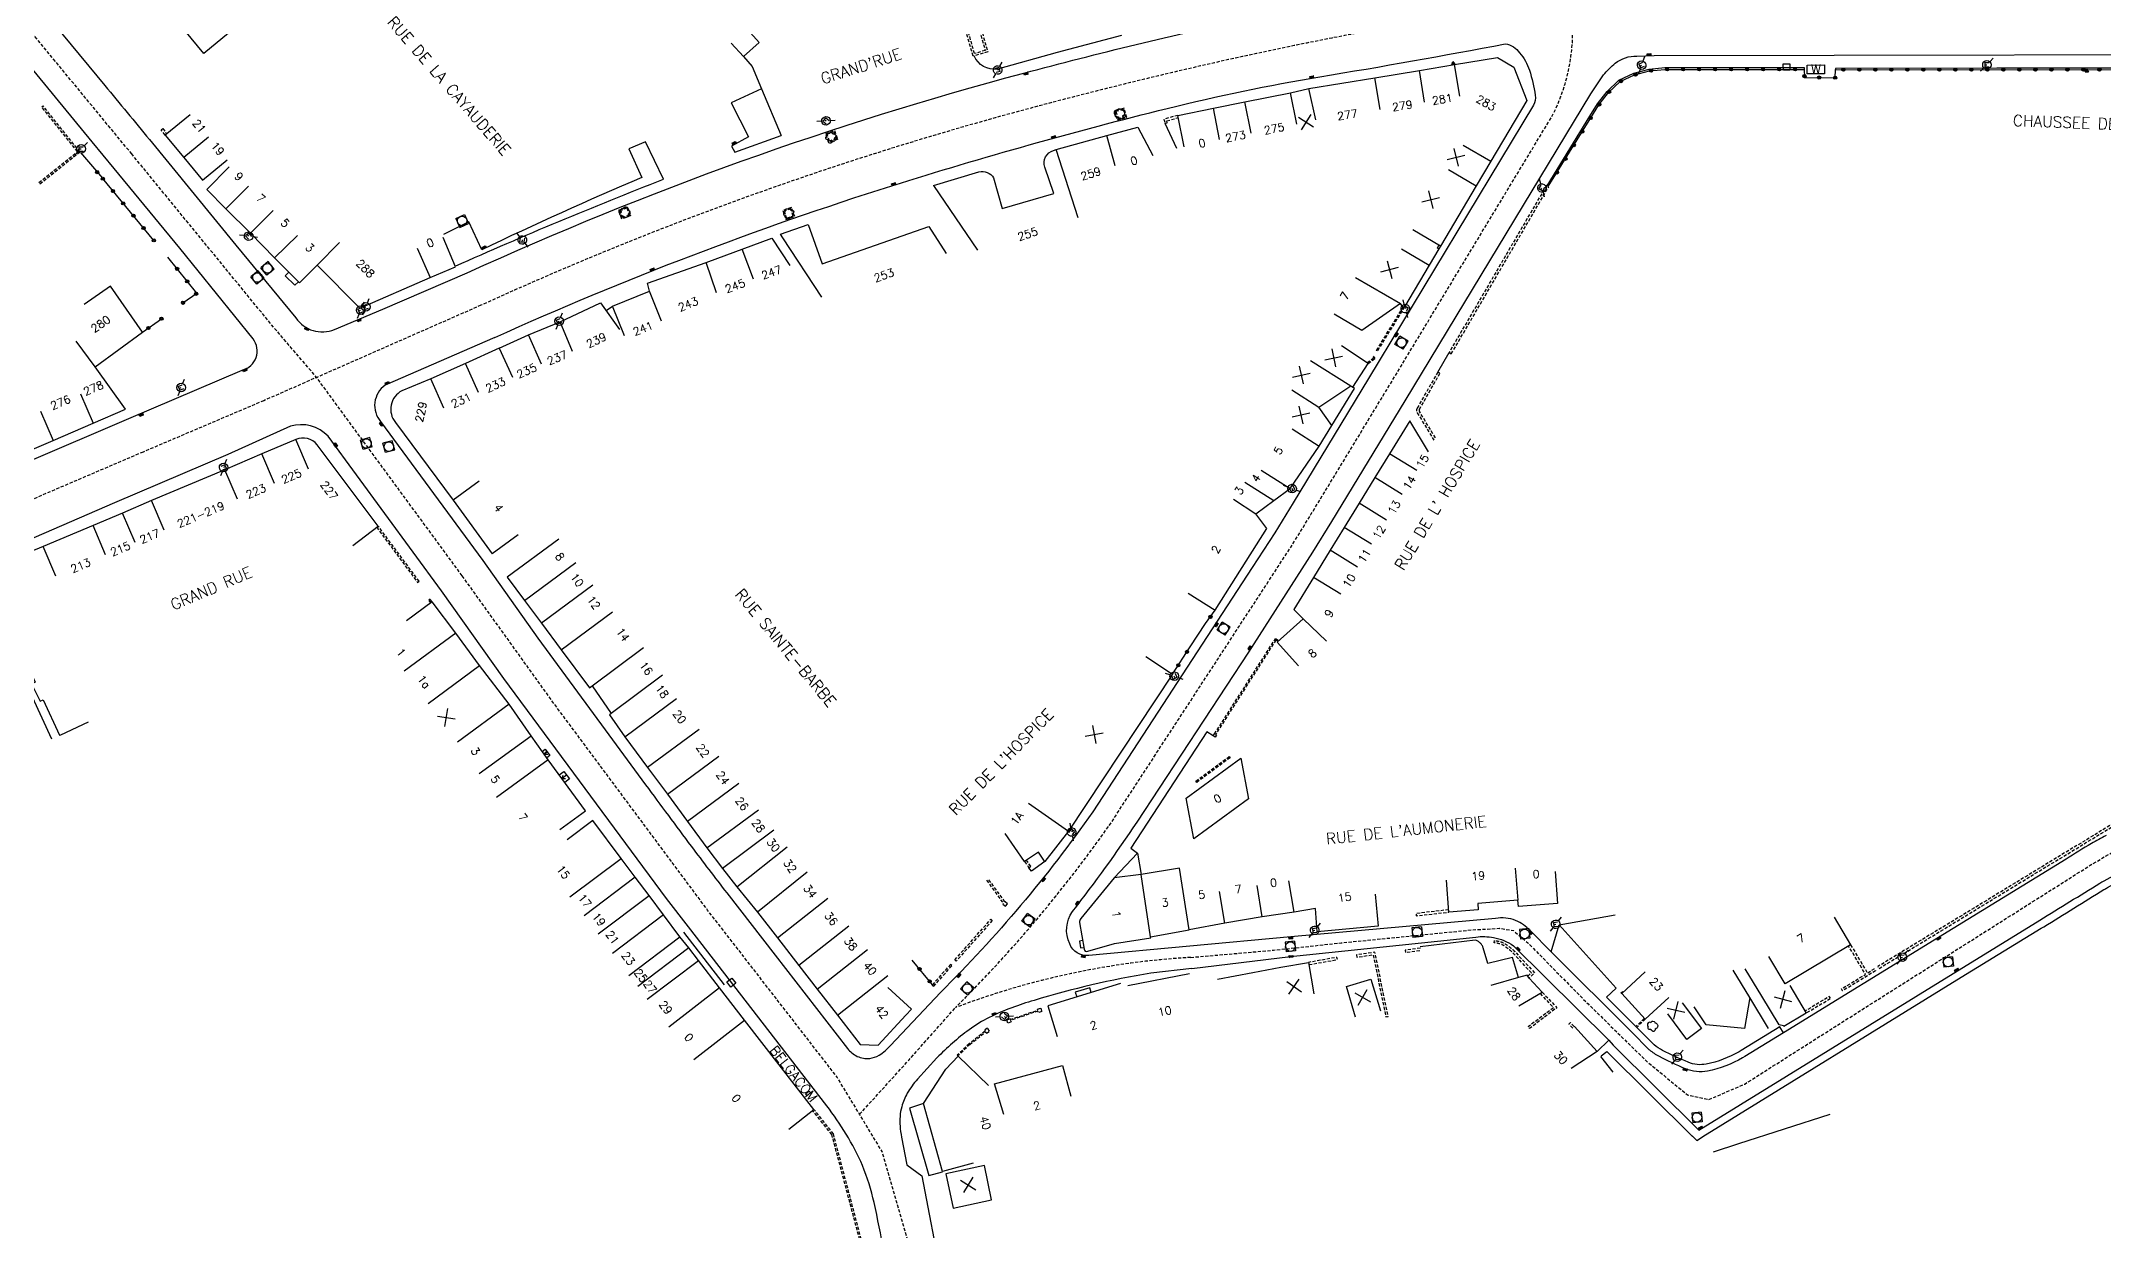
# Model space of a CAD drawing. Header units: millimetres. Extents: x 155999 to 157001, y 123000 to 124001.
# Drawn here: x 156495.7 to 156817.8, y 123303.7 to 123489.4 of the extents above; entities that cross this region are included whole.
import ezdxf
from ezdxf.enums import TextEntityAlignment as Align

# ---------------------------------------------------------------- set-up
doc = ezdxf.new("R2010")
doc.units = ezdxf.units.MM
doc.linetypes.add('DASHED', pattern=[0.75, 0.5, -0.25])
doc.layers.get('0').update_dxf_attribs({"linetype": 'CONTINUOUS'})
for name, color, linetype in [('W0001', 6, 'DASHED'), ('W0008', 7, 'CONTINUOUS'), ('W0017', 7, 'CONTINUOUS'), ('W0100', 7, 'CONTINUOUS'), ('W0112', 1, 'DASHED'), ('W0300', 7, 'CONTINUOUS'), ('W0310', 3, 'CONTINUOUS'), ('W0322', 7, 'CONTINUOUS'), ('W0334', 7, 'CONTINUOUS'), ('W0400', 7, 'CONTINUOUS'), ('W0420', 7, 'CONTINUOUS'), ('W0471', 7, 'CONTINUOUS'), ('W0851', 7, 'CONTINUOUS'), ('W0984', 7, 'CONTINUOUS'), ('W0989', 7, 'CONTINUOUS'), ('W0991', 7, 'CONTINUOUS'), ('W1102', 7, 'CONTINUOUS')]:
    doc.layers.add(name, color=color, linetype=linetype)
doc.styles.get("Standard").update_dxf_attribs({"font": 'romans.shx', "width": 0.85})

# ---------------------------------------------------------------- blocks, each defined once
blk = doc.blocks.new('T400')
for p, q in [((-0.15, 0.3), (0.15, 0.3)), ((-0.15, -0.25), (-0.15, 0.3)), ((-0.15, 0.15), (0.15, 0.15)), ((-0.15, 0), (0.15, 0)), ((0.15, 0.3), (0.15, -0.25)), ((-0.15, -0.15), (0.15, -0.15)), ((-0.15, -0.25), (-0.15, -0.3)), ((-0.15, -0.3), (0.15, -0.3)), ((0.15, -0.3), (0.15, -0.25))]:
    blk.add_line(p, q)
blk = doc.blocks.new('T420')
for p, q in [((0.75, 0.75), (-0.75, 0.75)), ((-0.75, 0.75), (-0.75, -0.75)), ((0.75, 0.75), (0.75, -0.75)), ((0.75, -0.75), (-0.75, -0.75))]:
    blk.add_line(p, q)
blk.add_ellipse((0, 0), major_axis=(-0.53, 0.53), ratio=1, start_param=3.926991, end_param=10.210176)
blk = doc.blocks.new('T471')
for p, q in [((-0.333334, 0.333334), (-0.333334, -0.333334)), ((-0.333334, 0.333334), (0.333334, 0.333334)), ((-0.333334, 0), (0, 0)), ((0.500001, 0.500001), (1.000002, 1.000002)), ((-0.500001, -0.500001), (-1.000002, -1.000002)), ((-0.333334, -0.333334), (0.333334, -0.333334))]:
    blk.add_line(p, q)
blk.add_ellipse((0, 0), major_axis=(0.471405, 0.471405), ratio=1, start_param=5.4977871438, end_param=11.780972451)
blk = doc.blocks.new('t322o')
at = {"color": 0, "linetype": 'Continuous'}
for radius in [0.25, 0.15]:
    blk.add_circle((0, 0), radius, dxfattribs=at)
blk = doc.blocks.new('t991o')
at = {"color": 0, "linetype": 'Continuous'}
for p, q in [((-1, 1), (1, -1)), ((-1, -1), (1, 1))]:
    blk.add_line(p, q, dxfattribs=at)
blk = doc.blocks.new('t112o')
at = {"color": 0, "linetype": 'Continuous'}
for p, q in [((-0.5, 0.5), (0.5, 0.5)), ((-0.5, -0.5), (-0.5, 0.5)), ((0.5, 0.5), (0.5, -0.5)), ((0.5, -0.5), (-0.5, -0.5))]:
    blk.add_line(p, q, dxfattribs=at)
blk = doc.blocks.new('T300')
for p, q in [((-0.8, 0.51), (-0.86, 0.34)), ((-0.86, 0.34), (-0.86, 0.17)), ((-0.86, 0.17), (-0.74, 0.06)), ((-0.69, 0.63), (-0.8, 0.51)), ((-0.8, -0.06), (-0.74, 0.06)), ((-0.74, 0.06), (-0.69, 0.11)), ((-0.57, 0.69), (-0.69, 0.63)), ((-0.46, 0.69), (-0.57, 0.69)), ((-0.29, 0.63), (-0.46, 0.69)), ((-0.29, 0.63), (-0.17, 0.74)), ((-0.23, 0.57), (-0.29, 0.63)), ((-0.17, 0.74), (-0.06, 0.8)), ((-0.06, 0.8), (0.06, 0.8)), ((0.06, 0.8), (0.23, 0.74)), ((0.23, 0.74), (0.34, 0.63)), ((0.34, 0.63), (0.4, 0.51)), ((0.46, 0.46), (0.34, 0.46)), ((0.4, 0.51), (0.4, 0.46)), ((0.57, 0.4), (0.46, 0.46)), ((0.57, 0.4), (0.69, 0.29)), ((0.69, 0.29), (0.74, 0.17)), ((0.74, 0.06), (0.69, -0.17)), ((0.74, 0.17), (0.74, 0.06)), ((-0.8, -0.17), (-0.8, -0.06)), ((-0.8, -0.23), (-0.8, -0.17)), ((-0.74, -0.34), (-0.8, -0.23)), ((-0.69, -0.4), (-0.74, -0.34)), ((-0.51, -0.46), (-0.69, -0.4)), ((-0.4, -0.46), (-0.51, -0.46)), ((-0.4, -0.46), (-0.34, -0.46)), ((-0.34, -0.46), (-0.34, -0.4)), ((-0.34, -0.51), (-0.34, -0.46)), ((-0.29, -0.63), (-0.34, -0.51)), ((-0.17, -0.74), (-0.29, -0.63)), ((-0.06, -0.8), (-0.17, -0.74)), ((0.06, -0.8), (-0.06, -0.8)), ((0.17, -0.74), (0.06, -0.8)), ((0.23, -0.69), (0.17, -0.74)), ((0.29, -0.46), (0.23, -0.46)), ((0.29, -0.63), (0.23, -0.69)), ((0.46, -0.4), (0.29, -0.46)), ((0.34, -0.51), (0.29, -0.63)), ((0.34, -0.51), (0.34, -0.46)), ((0.57, -0.34), (0.46, -0.4)), ((0.63, -0.29), (0.57, -0.34)), ((0.69, -0.17), (0.63, -0.29))]:
    blk.add_line(p, q)
blk = doc.blocks.new('T851')
for p, q in [((-0.25, -0.15), (0, 0.32)), ((0, 0.32), (0.25, -0.15)), ((-0.25, -0.15), (0.25, -0.15))]:
    blk.add_line(p, q)
for major_axis in [(-0.106, 0.106), (-0.0354, 0.0354), (-0.0236, 0.0236)]:
    blk.add_ellipse((0, 0), major_axis=major_axis, ratio=1, start_param=3.926991, end_param=10.210176)

msp = doc.modelspace()

# ---------------------------------------------------------------- linework, layer by layer
at = {"layer": 'W0001', "flags": 128}
for points in [[(156509.82, 123471.79), (156490.33, 123495.42), (156464.84, 123523.79), (156440.2, 123550.68), (156440.2, 123550.68)], [(156561.43, 123405.94), (156538.69, 123436.9), (156531.58, 123445.22), (156509.82, 123471.79)], [(156675.24, 123346.35), (156688.15, 123347.48), (156698.71, 123348.62), (156719.03, 123350.64), (156723.42, 123350.89), (156725.62, 123350.56), (156727.89, 123348.62), (156737.29, 123339.09), (156746.4, 123330.16), (156752.82, 123324.88), (156756.15, 123324.15), (156761.76, 123326.58), (156775.82, 123335.51), (156815.73, 123360.74), (156820.53, 123363.58), (156827.03, 123366.66), (156836.62, 123370.07), (156854.66, 123376.83), (156869.38, 123383.66), (156881.81, 123388.84), (156895.7, 123394.01), (156926.17, 123405.19), (156929.83, 123407.25), (156930.82, 123409.49), (156930.75, 123412.07), (156929.76, 123414.84), (156922.27, 123435.03)], [(156655.32, 123172.42), (156654.31, 123176.43), (156651.41, 123191.54), (156650.07, 123198.43), (156647.38, 123206.54), (156645.27, 123221.47), (156641.83, 123240.51), (156638.79, 123256.88), (156634.74, 123265.92), (156635.05, 123272.53), (156635.38, 123279.53), (156631.03, 123302.14), (156627.01, 123316.07), (156623.51, 123321.85), (156620.01, 123327.64), (156599.76, 123353.75), (156575.85, 123385.88), (156561.43, 123405.94), (156561.43, 123405.94)], [(156623.51, 123321.85), (156631.23, 123330.36), (156638.49, 123338.52), (156638.49, 123338.52)]]:
    msp.add_lwpolyline(points, dxfattribs=at)
for points in [[(157000, 123495.66), (156956.42, 123495.46), (156922.76, 123495.26), (156849.41, 123495.01), (156747.61, 123494.78, 0.030306), (156716.97, 123493.33, 0.014609), (156685.52, 123487.48, 0.012006), (156650.59, 123479.04, 0.042125), (156564.36, 123448.17)], [(156675.24, 123346.35, 0.076213), (156638.49, 123338.52, 0.043946), (156662.7, 123367.23), (156687.6, 123405.4), (156691.15, 123410.86), (156694.06, 123415.58), (156705.85, 123434.98), (156731.65, 123477.66, 0.154667), (156734.63, 123494.62)]]:
    msp.add_lwpolyline(points, format="xyb", dxfattribs=at)
at = {"layer": 'W0001'}
msp.add_lwpolyline([(156564.36, 123448.17), (156530.43, 123433.27), (156511.58, 123425.25), (156479.72, 123411.62, 0.030224), (156441.56, 123391.78), (156420.85, 123380.17), (156404.35, 123370.53, 0.022118), (156386.35, 123359.7, 0.019928), (156364.87, 123343.51), (156334.84, 123319.16), (156307.99, 123297.41), (156293.68, 123285.78), (156291.05, 123283.62)], format="xyb", dxfattribs=at)
at = {"layer": 'W0008'}
msp.add_line((156602.41, 123342.09), (156596.04, 123350.29), dxfattribs=at)
for points in [[(156562.2, 123453.21, -0.042125), (156649.16, 123484.42, -0.012006), (156684.34, 123492.92, -0.014632), (156716.17, 123498.84, 0.056289), (156726, 123501.33, 0.12115), (156727.75, 123502.54), (156742.08, 123517.97), (156751.22, 123527.86), (156755.45, 123532.51), (156759.86, 123537.57), (156774.28, 123554.21, 0.411392), (156773.29, 123559.15), (156749.83, 123576.23), (156744.44, 123580.11)], [(156566.52, 123443.14, -0.029554), (156628.55, 123466.83, -0.015527), (156671.57, 123478.91, -0.01949), (156695.38, 123483.83, 0.005401), (156724.36, 123488.97, -0.234497), (156726.59, 123487.56, -0.105058), (156728.13, 123484.86, -0.038048), (156729.05, 123480.97, -0.165344), (156728.78, 123479.4), (156702.99, 123436.71), (156691.22, 123417.31), (156688.34, 123412.65), (156684.81, 123407.22), (156659.94, 123369.1, -0.043878), (156636.15, 123340.88)], [(156675.09, 123348.08), (156659.33, 123346.65, -0.34887), (156656.32, 123348.49, -0.269575), (156656.76, 123353.52, 0.018419), (156666.86, 123367.46), (156684.29, 123394.03), (156690.98, 123404.4), (156694.31, 123409.6), (156697.28, 123414.4), (156708.72, 123433.25), (156737.7, 123481.17), (156739.71, 123484.13, -0.050257), (156741.54, 123485.95, -0.181637), (156744.92, 123487.08), (156747.62, 123487.15), (156860.15, 123487.4)], [(156512.58, 123474.05), (156526.07, 123457.53), (156535.46, 123446.22, 0.363151), (156541.48, 123444.41), (156549.02, 123447.55), (156562.2, 123453.21)], [(156390.68, 123408.27), (156396.02, 123398.87), (156405.8, 123381.6, 0.352119), (156409.47, 123380.35), (156414.74, 123383.29), (156415.7, 123381.54), (156418.99, 123383.34), (156418.05, 123385.13), (156438.71, 123396.71, -0.030196), (156477.44, 123416.83), (156509.35, 123430.48), (156527.07, 123438.03, 0.530981), (156528.8, 123442.91), (156517.31, 123457.06), (156507.07, 123469.53)], [(156566.52, 123443.14), (156549.41, 123435.68, 0.44454), (156548.7, 123430), (156564.64, 123408.3)], [(156558.21, 123403.58), (156540.49, 123427.72, 0.283801), (156534.6, 123429.27), (156524.84, 123424.89), (156507.15, 123417.3), (156487.76, 123408.93, 0.353014), (156486.05, 123404.77), (156497.3, 123380.47)], [(156675.4, 123344.62), (156668.99, 123343.9, 0.032185), (156650.75, 123339.64, 0.01405), (156647.29, 123338.49, 0.027599), (156643.76, 123336.98, 0.043997), (156640.61, 123335.05)]]:
    msp.add_lwpolyline(points, format="xyb", dxfattribs=at)
at = {"layer": 'W0008', "flags": 128}
for points in [[(156479.41, 123547.63), (156466.2, 123537.54, 0.1892), (156464.88, 123535.9), (156464.21, 123530.87, 0.1081), (156464.24, 123529.85, 0.0975), (156464.81, 123528.97, -0.0008), (156466.88, 123526.86, -0.0051), (156474.28, 123519.11, -0.0055), (156481.21, 123511.56, -0.0104), (156492.61, 123498.27), (156505.62, 123482.49, 0.0002), (156512.58, 123474.05), (156512.58, 123474.05)], [(156507.07, 123469.53), (156503.62, 123473.67), (156488.05, 123492.57, 0.0053), (156482.47, 123499.36, 0.0018), (156475.73, 123506.9, 0.0015), (156469.59, 123514.11, 0.0452), (156462.8, 123520.71, 0.0663), (156462.03, 123521.2, 0.0866), (156461.19, 123521.38), (156457.74, 123521.56, 0.1617), (156456.18, 123520.94), (156432.48, 123504.39), (156425.47, 123499.49, 0.031), (156423.53, 123497.94), (156414.53, 123489.83, -0.0342), (156412.19, 123488.1), (156366.57, 123457.13, 0.1202), (156365.63, 123456.04, 0.1141), (156365.13, 123454.19, 0.1383), (156365.54, 123452.38), (156388.84, 123411.51), (156390.68, 123408.27), (156390.68, 123408.27)], [(156564.64, 123408.3), (156573.27, 123396.2), (156583.77, 123381.89), (156590.09, 123373.31, 0.0025), (156597.2, 123363.7, 0.0038), (156602.76, 123356.42), (156610.31, 123346.69), (156621.62, 123332.13, 0.1176), (156623.13, 123330.9, 0.1392), (156625.1, 123330.58, 0.1008), (156626.56, 123331.08, 0.0726), (156628.32, 123332.59), (156636.15, 123340.88), (156636.15, 123340.88)], [(156604.71, 123266.44), (156622.84, 123273.3), (156627.32, 123275.01, 0.1184), (156628.52, 123276.01, 0.0198), (156630.09, 123277.8, 0.0292), (156631.25, 123279.59), (156627.28, 123300.48, 0.0112), (156625.77, 123308.09, 0.0412), (156623.96, 123313.85, 0.0368), (156621.39, 123318.77, 0.0285), (156618.4, 123323.17), (156596.78, 123351.1), (156593.34, 123355.56), (156567.94, 123389.89), (156558.21, 123403.58), (156558.21, 123403.58)], [(156818.2, 123365.37, 0.017747), (156815.91, 123364.13, 0.010013), (156811.97, 123361.7), (156792.01, 123349.45), (156767.83, 123334.59), (156761.75, 123330.87), (156761.43, 123330.69, -0.085488), (156755.96, 123328.61, -0.146887), (156752.52, 123328.96, -0.021448), (156748.43, 123330.86, -0.053564), (156746.92, 123331.87, -0.002892), (156746.77, 123331.99), (156744.12, 123334.7), (156731.55, 123347.24), (156728.23, 123350.53, 0.058202), (156727.2, 123351.45, 0.058202), (156725.98, 123352.11, 0.067372), (156724.43, 123352.49, 0.067372), (156722.83, 123352.45), (156690.84, 123349.54), (156675.09, 123348.08)], [(156675.4, 123344.62), (156690.8, 123346.49), (156719.76, 123349.52, -0.041395), (156721.15, 123349.6, -0.041395), (156722.53, 123349.45, -0.050161), (156724.14, 123348.97, -0.050161), (156725.62, 123348.18), (156740.52, 123333.41), (156741.21, 123332.66), (156754.6, 123319.4), (156794.97, 123344.25), (156807.46, 123351.91), (156807.85, 123352.15, -0.001103), (156817.24, 123357.95, -0.016558), (156817.88, 123358.31, -0.001025), (156825.35, 123362.22, -0.011401)], [(156640.61, 123335.05, 0.0417), (156635.59, 123330.66), (156632.55, 123327.32, 0.0564), (156630.96, 123325.15, 0.0625), (156630.08, 123323.03, 0.0853), (156629.82, 123320, 0.0266), (156630.06, 123318.3), (156630.87, 123313.97), (156633.24, 123312.27), (156636.29, 123296.21), (156639.49, 123279.42), (156640.76, 123272.76), (156639.07, 123270.94, 0.045), (156640.06, 123267.63, 0.1057), (156641.77, 123265.13, 0.1305), (156644.72, 123263.66, 0.1083), (156647.86, 123263.68, 0.0605), (156649.87, 123264.4), (156665.8, 123272.33), (156665.8, 123272.33)]]:
    msp.add_lwpolyline(points, format="xyb", dxfattribs=at)
msp.add_lwpolyline([(156633.48, 123323.55), (156631.31, 123322.82), (156634.33, 123312.3), (156636.44, 123312.89), (156636.44, 123312.89)], dxfattribs=at)
at = {"layer": 'W0017', "flags": 128}
for points in [[(156755.22, 123318.39), (156795.59, 123343.24), (156808.08, 123350.9), (156808.48, 123351.14, -0.001103), (156817.86, 123356.94, -0.016558), (156818.43, 123357.26, -0.001025), (156825.9, 123361.17, -0.011401), (156826.54, 123361.48, -0.008453), (156829.91, 123362.98, -0.009466), (156832.96, 123364.2, -0.015069), (156833.11, 123364.25, 0.015236), (156833.38, 123364.35), (156845.45, 123368.94)], [(156767.26, 123335.53), (156761.19, 123331.81), (156760.88, 123331.63, -0.085488), (156755.75, 123329.69, -0.146887), (156752.94, 123329.97, -0.021448), (156748.93, 123331.83, -0.053564), (156747.61, 123332.71, -0.002255), (156747.51, 123332.79), (156744.89, 123335.43)]]:
    msp.add_lwpolyline(points, format="xyb", dxfattribs=at)
for points in [[(156731.55, 123347.24), (156732.8, 123351.43)], [(156744.75, 123335.57), (156740.17, 123340.16), (156741.66, 123341.56)], [(156767.83, 123334.59), (156767.22, 123335.5), (156766.98, 123335.41)], [(156738.71, 123331.68), (156740.52, 123333.41)], [(156739.31, 123331), (156740.21, 123331.68), (156753.61, 123318.4)], [(156753.53, 123318.48), (156754.27, 123317.78), (156755.34, 123318.46)]]:
    msp.add_lwpolyline(points, dxfattribs=at)
at = {"layer": 'W0100'}
for p, q in [((156574.29, 123378.03), (156574.51, 123378.49)), ((156574.77, 123378.37), (156574.29, 123378.03)), ((156574.29, 123378.03), (156574.8, 123378.08)), ((156577.74, 123374.79), (156577.03, 123374.26)), ((156577.03, 123374.26), (156577.22, 123374.78)), ((156577.03, 123374.26), (156577.57, 123374.3))]:
    msp.add_line(p, q, dxfattribs=at)
at = {"layer": 'W0100', "flags": 128}
for points in [[(156524.95, 123490.66), (156521.09, 123487.49), (156508.95, 123502.23), (156499.1, 123494.13), (156486.75, 123509.14), (156483.06, 123513.54), (156476.75, 123520.12), (156473.29, 123523.65), (156469.82, 123527.23), (156466.17, 123530.98), (156466.52, 123536.01), (156471.05, 123539.58), (156476.21, 123543.56), (156480.11, 123546.61), (156483.19, 123542.67), (156483.19, 123542.67)], [(156568.47, 123405.74), (156571.16, 123402.05), (156573.81, 123398.55), (156576.87, 123394.36), (156581.3, 123388.43), (156581.74, 123388.76), (156584.71, 123384.45), (156584.42, 123384.23), (156586.86, 123380.81), (156590.39, 123376.01), (156593.49, 123371.85), (156596.62, 123367.57), (156599.67, 123363.45), (156602.08, 123360.23), (156604.35, 123357.38), (156607.54, 123353.41), (156610.66, 123349.43), (156613.99, 123345.07), (156616.86, 123341.38), (156620.07, 123337.32), (156623.57, 123332.76), (156626.4, 123332.64), (156630.72, 123337.34), (156631.59, 123338.28), (156627.9, 123341.66), (156627.9, 123341.66)], [(156576.67, 123366.3), (156580.7, 123369.25), (156574.86, 123377.22), (156572.2, 123380.96), (156568.76, 123385.88), (156564.16, 123391.95), (156560.42, 123396.97), (156556.76, 123401.85), (156552.74, 123398.88), (156552.74, 123398.88)], [(156573.93, 123378.52), (156574.42, 123378.87), (156575.12, 123377.87), (156574.64, 123377.53), (156574.64, 123377.53)], [(156576.6, 123374.85), (156577.3, 123375.37), (156578.17, 123374.21), (156577.46, 123373.68), (156577.46, 123373.68)], [(156612.44, 123319.53), (156616.38, 123322.6), (156605.52, 123336.54), (156601.61, 123341.58), (156598.33, 123345.85), (156596.85, 123347.82), (156595.45, 123349.57), (156592.87, 123353), (156590.63, 123356.04), (156588.47, 123358.87), (156586.25, 123361.78), (156581.84, 123367.7), (156577.83, 123364.71), (156577.83, 123364.71)], [(156732.15, 123359.77), (156732.49, 123354.78), (156726.4, 123354.31), (156726.31, 123355.3), (156720.06, 123354.77), (156720.13, 123353.79), (156715.55, 123353.43), (156715.16, 123358.42)], [(156704.02, 123356.2), (156704.49, 123351.23), (156694.99, 123350.32), (156694.72, 123354.01), (156691.36, 123353.4), (156686.37, 123352.66), (156680.57, 123351.71), (156674.96, 123350.64)], [(156775.72, 123352.61), (156778.29, 123348.32), (156768.09, 123342.21), (156765.52, 123346.5)], [(156679.39, 123342.94), (156679.39, 123342.94), (156684.92, 123343.97), (156689.32, 123344.84), (156693.64, 123345.57), (156694.46, 123340.64)], [(156768.79, 123341.94), (156771.37, 123337.66), (156767.87, 123335.55), (156767.8, 123335.65), (156767.15, 123335.82), (156764.42, 123340.32), (156761.83, 123344.59)], [(156700.98, 123337.02), (156699.54, 123341.81), (156703.36, 123342.97), (156704.86, 123338.03)], [(156749.9, 123340.11), (156746.23, 123336.72), (156742.54, 123340.72), (156746.21, 123344.11)], [(156752, 123339.26), (156755, 123335.25), (156752.72, 123333.55), (156749.73, 123337.56)], [(156735.15, 123335.55), (156735.15, 123335.55), (156738.71, 123331.68), (156734.65, 123328.98)], [(156641.26, 123314.24), (156636.45, 123312.9), (156633.49, 123323.55), (156636.97, 123328.92), (156638.91, 123330.93), (156643.64, 123326.35), (156643.64, 123326.35)], [(156644.58, 123326.61), (156655.21, 123329.49), (156656.52, 123324.66)], [(156615.26, 123324.74), (156615.83, 123325.24), (156615.62, 123325.49), (156615.05, 123325), (156615.26, 123324.74), (156615.26, 123324.74)], [(156636.99, 123312.58), (156638.13, 123307.18), (156644.12, 123308.48), (156642.99, 123313.87), (156636.99, 123312.58), (156636.99, 123312.58)]]:
    msp.add_lwpolyline(points, dxfattribs=at)
at = {"layer": 'W0100'}
for points in [[(156674.2, 123472.92), (156673.22, 123477.82), (156678.76, 123478.93), (156683.7, 123479.93), (156690.79, 123481.36), (156693.69, 123482), (156703.99, 123483.68), (156710.95, 123484.81), (156716.45, 123485.74), (156723.12, 123486.86), (156725.72, 123485.36), (156727.7, 123480.12), (156722.08, 123470.65), (156719.81, 123466.81), (156714.22, 123457.41), (156709.92, 123459.96)], [(156518.92, 123477.91), (156515.05, 123474.74), (156517.94, 123471.22), (156520.85, 123467.69), (156524.7, 123470.87)], [(156525.06, 123469.77), (156521.53, 123466.23), (156524.52, 123463.24), (156528.37, 123459.41), (156532.14, 123455.57), (156536.03, 123451.67), (156538.76, 123454.42), (156545.43, 123447.7), (156556.41, 123452.48), (156560.4, 123454.17), (156558.45, 123458.77)], [(156635.06, 123466.87), (156641.9, 123456.77)], [(156617.6, 123449.45), (156611.5, 123458.68), (156611.17, 123459.27), (156615.48, 123460.78), (156617.65, 123454.62), (156634.33, 123460.47), (156637.04, 123456.27)], [(156586.78, 123443.38), (156584.92, 123448.02), (156590.71, 123450.35), (156590.37, 123451.63), (156599.52, 123454.84), (156609.78, 123458.65)], [(156609.78, 123458.65), (156612.61, 123454.36)], [(156708.15, 123456.98), (156712.46, 123454.44), (156708.6, 123447.9), (156708.44, 123447.79), (156707.98, 123448.45), (156701.95, 123444.23), (156697.65, 123446.77)], [(156492.45, 123424.85), (156497.57, 123427.06), (156503.8, 123429.78), (156508.85, 123431.93), (156504.09, 123438.55), (156511.52, 123443.98), (156506.52, 123451.17), (156502.41, 123448.31)], [(156567.23, 123441.49), (156571.77, 123443.54), (156576.76, 123445.57), (156583.04, 123448.54), (156586, 123444.41)], [(156674.84, 123403.21), (156679.07, 123400.54), (156687.13, 123413.29), (156685.38, 123415.6), (156688.2, 123417.69), (156690.74, 123419.57), (156695.29, 123426.19), (156697.28, 123429.41), (156695.25, 123432.28), (156700.22, 123435.6), (156700.53, 123435.4), (156702.95, 123439.1), (156698.77, 123441.84)], [(156712.35, 123425.31), (156709.44, 123430.14), (156706.27, 123424.95), (156703.98, 123421.26), (156701.52, 123417.25), (156699.2, 123413.47), (156697.02, 123409.91), (156694.4, 123405.66), (156691.31, 123400.65), (156692.78, 123399.21), (156688.74, 123395.59), (156692.07, 123391.86)], [(156668.24, 123393.33), (156672.4, 123390.57), (156656.13, 123366.08), (156652.46, 123361.31), (156652.4, 123361.37), (156651.45, 123362.78), (156649.28, 123361.31), (156646.24, 123365.68)], [(156658.86, 123347.3), (156658.86, 123347.3), (156658.86, 123347.3)], [(156664.28, 123342.25), (156664.28, 123342.25), (156652.9, 123338.8), (156654.35, 123334.02)], [(156675.02, 123343.81), (156675.02, 123343.81), (156665.4, 123341.92), (156665.4, 123341.92)]]:
    msp.add_lwpolyline(points, dxfattribs=at)
for points in [[(156774.21, 123485.7), (156774.22, 123484.3), (156771.51, 123484.29), (156771.49, 123485.68)], [(156683.04, 123377.44), (156684.25, 123371.1), (156675.73, 123364.87), (156674.53, 123371.22)]]:
    msp.add_lwpolyline(points, close=True, dxfattribs=at)
for points in [[(156635.06, 123466.87), (156642.15, 123469, -0.338495), (156644.44, 123468.04), (156645.76, 123463.26), (156653.87, 123465.63), (156652.46, 123469.74, -0.441861), (156653.79, 123472.33), (156654.22, 123472.47), (156662.1, 123474.67), (156666.96, 123475.98), (156669.29, 123471.55)], [(156567.23, 123441.49), (156561.93, 123439.09), (156556.52, 123436.69), (156552.01, 123434.82, 0.470458), (156551, 123429.87), (156560.05, 123417.73), (156566.11, 123409.38)], [(156544.33, 123410.68), (156548.32, 123413.68), (156538.78, 123426.38, 0.336045), (156535.46, 123427.2), (156530.15, 123424.96), (156524.37, 123422.49), (156512.93, 123417.69), (156508.38, 123415.69), (156503.81, 123413.8), (156496, 123410.48), (156493.85, 123409.61, -0.079826), (156487.51, 123404.33), (156492.04, 123394.79), (156492.2, 123394.88), (156494.75, 123389.31), (156494.17, 123389.04), (156495.5, 123386.35), (156496, 123386.58), (156498.54, 123381.04), (156498.72, 123381.12)], [(156673.46, 123360.27), (156667.47, 123359.3), (156663.29, 123358.76), (156658.04, 123352.41, 0.1773), (156657.85, 123351.81), (156658.57, 123347.66, 0.473338), (156659.13, 123347.3), (156663.3, 123348.54), (156668.97, 123349.39), (156668.96, 123349.58), (156674.96, 123350.64)]]:
    msp.add_lwpolyline(points, format="xyb", dxfattribs=at)
at = {"layer": 'W0100', "flags": 128}
msp.add_lwpolyline([(156726.49, 123338.79), (156730.12, 123340.92), (156728.08, 123343.1), (156727.77, 123343.59), (156726.4, 123343.19), (156725.5, 123346.34), (156721.61, 123345.39), (156720.91, 123347.82, 0.068489), (156720.72, 123348.26, 0.068489), (156720.41, 123348.63, 0.061909), (156720.06, 123348.88, 0.061909), (156719.66, 123349.04), (156711.05, 123347.99), (156711.05, 123347.99)], format="xyb", dxfattribs=at)
at = {"layer": 'W0112'}
for p, q in [((156495.77, 123479.15), (156495.97, 123479.3)), ((156501.37, 123472.16), (156495.77, 123479.15)), ((156501.72, 123472.12), (156495.97, 123479.3)), ((156495.33, 123467.32), (156501.37, 123472.16)), ((156495.48, 123467.12), (156501.72, 123472.12)), ((156556.21, 123402.16), (156556.41, 123402.31)), ((156556.56, 123401.7), (156556.21, 123402.16)), ((156556.76, 123401.85), (156556.41, 123402.31)), ((156640.64, 123332.87), (156638.76, 123331.08)), ((156640.74, 123332.77), (156638.97, 123331.07)), ((156638.76, 123331.08), (156638.91, 123330.92)), ((156639.02, 123331.02), (156638.91, 123330.92)), ((156638.97, 123331.07), (156639.02, 123331.02)), ((156619.18, 123318.68), (156616.19, 123322.45)), ((156619.41, 123318.8), (156616.38, 123322.6)), ((156624.72, 123298.73), (156619.41, 123318.8)), ((156624.48, 123298.67), (156619.18, 123318.68))]:
    msp.add_line(p, q, dxfattribs=at)
for points in [[(156642.27, 123492.16), (156643.52, 123487.74), (156641.24, 123487.08), (156639.97, 123491.47)], [(156642.05, 123491.76), (156643.13, 123487.96), (156641.46, 123487.47), (156640.37, 123491.26)], [(156663.76, 123477.1), (156665.25, 123477.5), (156664.83, 123478.93), (156663.34, 123478.53)], [(156663.87, 123477.29), (156665.06, 123477.61), (156664.72, 123478.75), (156663.53, 123478.42)], [(156618.22, 123474.98), (156619.6, 123475.45), (156620.09, 123474.08), (156618.72, 123473.61)], [(156618.41, 123474.89), (156619.5, 123475.26), (156619.9, 123474.18), (156618.81, 123473.8)], [(156730.8, 123466.88), (156715.58, 123440.79), (156715.93, 123440.59), (156731.14, 123466.68)], [(156587.22, 123463.56), (156587.75, 123462.18), (156586.38, 123461.62), (156585.84, 123463)], [(156587.13, 123463.37), (156587.56, 123462.26), (156586.46, 123461.82), (156586.04, 123462.92)], [(156613.37, 123462.03), (156612.86, 123463.42), (156611.51, 123462.96), (156612.01, 123461.57)], [(156613.17, 123462.13), (156612.77, 123463.23), (156611.7, 123462.87), (156612.1, 123461.76)], [(156681.37, 123377.52), (156676.16, 123373.68), (156676.02, 123373.87), (156681.23, 123377.71)], [(156638.38, 123345.98), (156644.01, 123352.3), (156644.23, 123352.1), (156638.6, 123345.78)], [(156635.08, 123341.84), (156637.93, 123345.06), (156637.7, 123345.26), (156634.86, 123342.04)], [(156646.48, 123336.62), (156647, 123336.8), (156647.04, 123336.66), (156651.33, 123338.11), (156651.28, 123338.28), (156651.81, 123338.43), (156651.96, 123337.89), (156651.43, 123337.74), (156651.37, 123337.97), (156647.09, 123336.52), (156647.18, 123336.27), (156646.67, 123336.09)]]:
    msp.add_lwpolyline(points, close=True, dxfattribs=at)
for points in [[(156673.22, 123477.82), (156671.05, 123477.22), (156671.19, 123476.58), (156671.55, 123476.66), (156671.48, 123476.96), (156673.32, 123477.47)], [(156515.05, 123474.74), (156514.42, 123475.57), (156514.66, 123475.75), (156515.29, 123474.93)], [(156714.22, 123457.41), (156713.96, 123456.98), (156713.75, 123457.11), (156714, 123457.54)], [(156708.6, 123447.9), (156704.4, 123441.05), (156704.26, 123441.13), (156708.39, 123447.86)], [(156703.67, 123440.07), (156703.79, 123439.91), (156702.81, 123439.19)], [(156702.95, 123439.1), (156704.01, 123439.87), (156703.75, 123440.22)], [(156548.08, 123413.5), (156554.47, 123404.89), (156554.71, 123405.07), (156548.32, 123413.68)], [(156688.86, 123395.7), (156688.52, 123395.89), (156679.09, 123381.14), (156679.27, 123381.03), (156679.06, 123380.71), (156678.74, 123380.92), (156678.95, 123381.24), (156688.46, 123396.12), (156689, 123395.82)], [(156649.28, 123361.31), (156649.95, 123360.36), (156650.25, 123360.57), (156649.59, 123361.52)], [(156643.33, 123358.39), (156645.97, 123354.77), (156645.9, 123354.68), (156646.28, 123354.35), (156646.6, 123354.72), (156646.22, 123355.05), (156646.21, 123355.04), (156643.62, 123358.59)], [(156640.72, 123332.75), (156643.2, 123334.71), (156643.32, 123334.52), (156643.8, 123334.81), (156643.51, 123335.29), (156643.03, 123334.99), (156643.12, 123334.84), (156640.64, 123332.87)]]:
    msp.add_lwpolyline(points, dxfattribs=at)
msp.add_lwpolyline([(156713.44, 123427.48), (156710.95, 123431.6, -0.329975), (156710.94, 123431.91), (156714.16, 123437.55), (156713.82, 123437.75), (156710.6, 123432.12, 0.308015), (156710.62, 123431.38), (156713.2, 123427.1)], format="xyb", dxfattribs=at)
at = {"layer": 'W0112', "flags": 128}
for points in [[(156919.96, 123434.2), (156925.81, 123417.83), (156927.07, 123414.38), (156927.18, 123414.06, -0.077172), (156927.57, 123412.01, -0.114628), (156927.32, 123410.7, -0.040288), (156926.64, 123409.46, -0.042411), (156925.82, 123408.42, -0.07831), (156924.85, 123407.66, -0.046266), (156923.36, 123407.03), (156893.47, 123395.8), (156852.43, 123380.26), (156825.49, 123370.16), (156821.75, 123368.76), (156814.88, 123364.57), (156782.55, 123344.92), (156782.74, 123344.62), (156815.06, 123364.27), (156821.9, 123368.44), (156825.61, 123369.82), (156852.56, 123379.93), (156893.6, 123395.47), (156923.49, 123406.7, 0.046169), (156925.02, 123407.35, 0.07831), (156926.08, 123408.17, 0.042411), (156926.94, 123409.27, 0.040288), (156927.64, 123410.55, 0.114628), (156927.93, 123412.02, 0.077172), (156927.51, 123414.18), (156927.4, 123414.5), (156926.15, 123417.95), (156920.34, 123434.34)], [(156727.88, 123343.41), (156728.43, 123343.95), (156725.75, 123346.84, 0.004944), (156725.45, 123347.16, 0.019465), (156725.39, 123347.22, 0.019509), (156724.94, 123347.58, 0.0112), (156724.11, 123348.19, 0.077037), (156723.63, 123348.42, 0.045145), (156722.62, 123348.63), (156722.66, 123348.98, -0.045145), (156723.73, 123348.76, -0.077037), (156724.31, 123348.48, -0.0112), (156725.16, 123347.87, -0.019509), (156725.62, 123347.49, -0.019465), (156725.7, 123347.41, -0.004944), (156726.01, 123347.08), (156728.93, 123343.94), (156728.08, 123343.1)]]:
    msp.add_lwpolyline(points, format="xyb", dxfattribs=at)
for points in [[(156715.52, 123353.79), (156710.41, 123353.2), (156710.45, 123352.84), (156715.55, 123353.43)], [(156711.1, 123347.8), (156708.72, 123347.48), (156708.77, 123347.13), (156711.14, 123347.45)], [(156778.29, 123348.32), (156780.94, 123343.88), (156781.98, 123344.57), (156782.18, 123344.27), (156781.12, 123343.58), (156777.03, 123341.12), (156776.85, 123341.42), (156780.64, 123343.7), (156777.97, 123348.13)], [(156693.7, 123345.22), (156698.14, 123346.01), (156698.07, 123346.36), (156693.64, 123345.57)], [(156730.12, 123340.92), (156732.42, 123338.49), (156732.14, 123338.28), (156728.15, 123335.26), (156727.93, 123335.55), (156731.89, 123338.54), (156729.81, 123340.74)], [(156742.54, 123340.72), (156742.46, 123340.88), (156742.79, 123341.03), (156742.81, 123340.98)], [(156734.89, 123335.31), (156734.31, 123335.92), (156734.56, 123336.17), (156735.15, 123335.55)]]:
    msp.add_lwpolyline(points, dxfattribs=at)
for points in [[(156701.11, 123346.75), (156701.16, 123346.39), (156703.72, 123346.76), (156705.7, 123337.06), (156706.05, 123337.13), (156704.05, 123346.93), (156704, 123347.16)], [(156775.15, 123339.96), (156774.97, 123340.26), (156771.19, 123337.97), (156771.37, 123337.66)], [(156744.89, 123335.43), (156744.75, 123335.57), (156746.1, 123336.86), (156746.23, 123336.72)]]:
    msp.add_lwpolyline(points, close=True, dxfattribs=at)
at = {"layer": 'W0310', "flags": 128}
msp.add_lwpolyline([(156739.25, 123330.88), (156741.14, 123328.44), (156741.14, 123328.44), (156741.14, 123328.44)], dxfattribs=at)
at = {"layer": 'W0322'}
msp.add_line((156501.82, 123472), (156505.23, 123468.02), dxfattribs=at)
for points in [[(156731.08, 123466.72), (156737.7, 123477.42), (156738.99, 123479.46), (156740.47, 123481.39), (156742.28, 123483.1), (156744.53, 123484.14), (156746.87, 123484.78), (156749.28, 123485), (156771.06, 123485), (156771.09, 123483.74), (156775.89, 123483.7), (156775.93, 123484.96), (156860.53, 123484.95), (156860.61, 123482.96)], [(156513.27, 123458.3), (156505.23, 123468.02)], [(156517.82, 123448.56), (156519.98, 123450.04), (156515.47, 123455.66)], [(156511.52, 123443.98), (156514.46, 123446.07)], [(156677.54, 123398.48), (156679.07, 123400.54)], [(156672.4, 123390.57), (156675.12, 123394.83)], [(156634.89, 123342.08), (156631.71, 123345.94)]]:
    msp.add_lwpolyline(points, dxfattribs=at)
at = {"layer": 'W0322', "flags": 128}
for points in [[(156732.8, 123351.43), (156741.53, 123353.02)], [(156741.66, 123341.56), (156732.8, 123351.43)], [(156765.48, 123335.23), (156762.54, 123340.07), (156759.94, 123344.34)], [(156762.54, 123340.07), (156761.73, 123335.26), (156755.74, 123335.84), (156755.55, 123336.14), (156753.88, 123338.63)], [(156756.89, 123316), (156760.84, 123317.27), (156775.11, 123321.88)]]:
    msp.add_lwpolyline(points, dxfattribs=at)
at = {"layer": 'W0334'}
for points in [[(156605.35, 123487), (156607.82, 123489.17), (156604.61, 123492.78)], [(156603.44, 123489.09), (156605.35, 123487), (156606.75, 123485.44), (156608.2, 123481.95), (156611.28, 123474.7)], [(156860.39, 123487.16), (156860.6, 123486.92), (156860.69, 123485.17), (156801.11, 123485.18), (156775.93, 123485.16), (156775.93, 123484.96)], [(156730.89, 123466.83), (156737.56, 123477.71), (156738.76, 123479.62), (156740.26, 123481.57), (156742.12, 123483.33), (156744.43, 123484.4), (156746.82, 123485.05), (156749.26, 123485.28), (156771.03, 123485.28), (156771.03, 123485)], [(156608.2, 123481.95), (156603.46, 123479.77), (156606.13, 123474.47), (156603.49, 123473.03), (156604, 123472.09), (156611.28, 123474.7)], [(156671.19, 123476.58), (156672.99, 123472.68)], [(156713.96, 123456.98), (156712.46, 123454.44)], [(156534.36, 123453.34), (156533.81, 123452.79), (156535.3, 123451.3), (156535.85, 123451.85)], [(156583.9, 123447.35), (156584.92, 123448.02)], [(156713.82, 123437.75), (156715.58, 123440.79)], [(156697.28, 123429.41), (156700.81, 123435.2), (156700.53, 123435.4)], [(156675.12, 123394.83), (156677.54, 123398.48)], [(156678.74, 123380.92), (156677.74, 123381.55), (156665.85, 123363.43), (156666.91, 123362.64), (156663.29, 123358.76)], [(156652.46, 123361.31), (156650.38, 123359.8), (156649.95, 123360.36)], [(156666.91, 123362.64), (156667.47, 123359.3)], [(156658.34, 123348.99), (156657.83, 123348.9), (156657.99, 123347.83), (156658.52, 123347.92)], [(156659.69, 123340.86), (156659.47, 123341.59), (156657.2, 123340.94), (156657.43, 123340.17)]]:
    msp.add_lwpolyline(points, dxfattribs=at)
for points in [[(156664.43, 123490.27), (156654.36, 123487.61), (156645.05, 123485.05, -0.348777), (156641.42, 123487.13)], [(156560.35, 123454.28, -0.01206), (156592.86, 123467.84), (156592.9, 123467.87), (156592.86, 123467.84), (156590.05, 123473.71), (156587.48, 123472.6), (156589.49, 123468.14, 0.01137), (156564.48, 123456.83), (156562.47, 123461.21), (156558.49, 123459.23)]]:
    msp.add_lwpolyline(points, format="xyb", dxfattribs=at)
at = {"layer": 'W1102'}
for p, q in [((156704.8, 123478.74), (156703.99, 123483.68)), ((156711.76, 123479.88), (156710.95, 123484.81)), ((156717.28, 123480.81), (156716.45, 123485.74)), ((156684.69, 123475.03), (156683.7, 123479.93)), ((156691.78, 123476.46), (156690.79, 123481.36)), ((156694.76, 123477.1), (156693.69, 123482)), ((156679.74, 123474.03), (156678.76, 123478.93)), ((156521.8, 123474.39), (156517.94, 123471.22)), ((156663.43, 123469.94), (156662.1, 123474.67)), ((156657.62, 123461.82), (156654.22, 123472.47)), ((156717.78, 123473.19), (156722.08, 123470.65)), ((156715.51, 123469.37), (156719.81, 123466.81)), ((156528.06, 123466.78), (156524.52, 123463.24)), ((156531.9, 123462.95), (156528.37, 123459.41)), ((156535.71, 123459.07), (156532.14, 123455.57)), ((156542.28, 123457.98), (156538.76, 123454.42)), ((156554.41, 123457.07), (156556.41, 123452.48)), ((156601.17, 123450.12), (156599.52, 123454.84)), ((156700.95, 123452.5), (156707.98, 123448.45)), ((156592.58, 123445.71), (156590.71, 123450.35)), ((156578.66, 123440.95), (156576.76, 123445.57)), ((156573.83, 123438.97), (156571.77, 123443.54)), ((156563.99, 123434.54), (156561.93, 123439.09)), ((156558.55, 123432.12), (156556.52, 123436.69)), ((156495.59, 123431.65), (156497.57, 123427.06)), ((156501.8, 123434.36), (156503.8, 123429.78)), ((156537.42, 123422.6), (156535.46, 123427.2)), ((156526.33, 123417.89), (156524.37, 123422.49)), ((156532.11, 123420.36), (156530.15, 123424.96)), ((156710.54, 123422.35), (156706.27, 123424.95)), ((156564.06, 123420.72), (156560.05, 123417.73)), ((156708.23, 123418.63), (156703.98, 123421.26)), ((156510.38, 123411.11), (156508.38, 123415.69)), ((156514.87, 123413.08), (156512.93, 123417.69)), ((156681.91, 123417.9), (156685.38, 123415.6)), ((156705.79, 123414.64), (156701.52, 123417.25)), ((156505.72, 123409.18), (156503.81, 123413.8)), ((156570.16, 123412.32), (156566.11, 123409.38)), ((156703.47, 123410.85), (156699.2, 123413.47)), ((156497.96, 123405.87), (156496, 123410.48)), ((156576.52, 123411.67), (156568.47, 123405.74)), ((156701.28, 123407.3), (156697.02, 123409.91)), ((156571.16, 123402.05), (156579.21, 123407.99)), ((156581.86, 123404.48), (156573.81, 123398.55)), ((156698.66, 123403.04), (156694.4, 123405.66)), ((156576.87, 123394.36), (156584.91, 123400.29)), ((156560.42, 123396.97), (156552.38, 123391.03)), ((156696.41, 123395.75), (156692.78, 123399.21)), ((156581.74, 123388.76), (156589.74, 123394.75)), ((156556.12, 123386.01), (156564.16, 123391.95)), ((156592.74, 123390.4), (156584.71, 123384.45)), ((156586.86, 123380.81), (156594.91, 123386.75)), ((156568.76, 123385.88), (156560.72, 123379.94)), ((156564.11, 123375.08), (156572.2, 123380.96)), ((156598.44, 123381.94), (156590.39, 123376.01)), ((156574.86, 123377.22), (156566.8, 123371.31)), ((156593.49, 123371.85), (156601.54, 123377.78)), ((156604.67, 123373.5), (156596.62, 123367.57)), ((156599.67, 123363.45), (156607.72, 123369.38)), ((156610.09, 123366.22), (156602.08, 123360.23)), ((156578.24, 123355.8), (156586.25, 123361.78)), ((156604.35, 123357.38), (156612.18, 123363.6)), ((156588.47, 123358.87), (156580.51, 123352.82)), ((156615.33, 123359.67), (156607.54, 123353.41)), ((156686.37, 123352.66), (156685.6, 123357.6)), ((156691.36, 123353.4), (156690.55, 123358.33)), ((156725.88, 123360.28), (156726.31, 123355.3)), ((156582.65, 123350.02), (156590.63, 123356.04)), ((156610.66, 123349.43), (156618.53, 123355.6)), ((156680.57, 123351.71), (156679.73, 123356.64)), ((156592.87, 123353), (156584.89, 123346.97)), ((156621.85, 123351.25), (156613.99, 123345.07)), ((156587.47, 123343.55), (156595.45, 123349.57)), ((156596.85, 123347.82), (156588.87, 123341.79)), ((156590.35, 123339.82), (156598.33, 123345.85)), ((156616.86, 123341.38), (156624.72, 123347.56)), ((156601.61, 123341.58), (156593.7, 123335.46)), ((156620.07, 123337.32), (156627.94, 123343.51)), ((156726.4, 123343.19), (156722.11, 123341.97)), ((156597.61, 123330.43), (156605.52, 123336.54)), ((156646.03, 123321.83), (156644.58, 123326.61))]:
    msp.add_line(p, q, dxfattribs=at)
at = {"layer": 'W1102', "flags": 128}
for points in [[(156606.91, 123452.25), (156605.17, 123456.94)], [(156504.09, 123438.55), (156501.14, 123442.59)], [(156567.23, 123441.49), (156569.29, 123436.93)], [(156693.95, 123439.57), (156700.22, 123435.6)], [(156691.03, 123434.96), (156695.25, 123432.28)], [(156691.06, 123428.87), (156695.29, 123426.19)], [(156686.21, 123422.44), (156690.74, 123419.57)], [(156683.66, 123420.55), (156688.2, 123417.69)], [(156498.72, 123381.12), (156503.08, 123383.12)]]:
    msp.add_lwpolyline(points, dxfattribs=at)
at = {"layer": 'W1102'}
for points in [[(156649.91, 123370.45), (156656.13, 123366.08)], [(156668.96, 123349.58), (156667.47, 123359.3)], [(156674.96, 123350.64), (156673.46, 123360.27)]]:
    msp.add_lwpolyline(points, dxfattribs=at)

# ---------------------------------------------------------------- block references
at = {"layer": 'W0112'}
for p, rotation in [((156768.29, 123485.37), 270.525936158297), ((156603.48, 123342.42), 127.6769124628994)]:
    msp.add_blockref('t112o', p, dxfattribs=dict(at, rotation=rotation))
at = {"layer": 'W0300'}
for p, rotation in [((156664.19, 123478.07), 15.6307556884055), ((156619.03, 123474.44), 109.989747009096), ((156586.84, 123462.58), 291.0886262884421), ((156612.44, 123462.57), 109.989747009096), ((156747.44, 123335.58), 6.011009999999978)]:
    msp.add_blockref('T300', p, dxfattribs=dict(at, rotation=rotation))
at = {"layer": 'W0322'}
for p, rotation in [((156742.43, 123483.17), 24.8440988253599), ((156744.71, 123484.19), 15.30791250135451), ((156747.13, 123484.8), 5.35044139025441), ((156749.62, 123485), 0.0007890893739897819), ((156752.12, 123485), 0.0007890893739897819), ((156754.62, 123485), 0.0007890893739897819), ((156757.12, 123485), 0.0007890893739897819), ((156759.62, 123485), 0.0007890893739897819), ((156762.12, 123485), 0.0007890893739897819), ((156764.62, 123485), 0.0007890893739897819), ((156767.12, 123485), 0.0007890893739897819), ((156769.62, 123485), 0.0007890893739897819), ((156771.08, 123483.95), 271.172464281536), ((156773.38, 123483.72), 359.553728169798), ((156775.88, 123483.7), 359.553728169798), ((156777.16, 123484.96), 359.99187314086), ((156779.66, 123484.96), 359.99187314086), ((156782.16, 123484.96), 359.99187314086), ((156784.66, 123484.96), 359.99187314086), ((156787.16, 123484.96), 359.99187314086), ((156789.66, 123484.96), 359.99187314086), ((156792.16, 123484.96), 359.99187314086), ((156794.66, 123484.96), 359.99187314086), ((156797.16, 123484.96), 359.99187314086), ((156799.66, 123484.96), 359.99187314086), ((156802.16, 123484.96), 359.99187314086), ((156804.66, 123484.96), 359.99187314086), ((156807.16, 123484.96), 359.99187314086), ((156809.66, 123484.96), 359.99187314086), ((156812.16, 123484.96), 359.99187314086), ((156814.66, 123484.96), 359.99187314086), ((156817.16, 123484.96), 359.99187314086), ((156739.04, 123479.53), 52.5171527262366), ((156740.58, 123481.49), 43.2832991814621), ((156737.7, 123477.42), 57.74094251745009), ((156735.07, 123473.17), 58.2530858819572), ((156736.38, 123475.29), 58.2530858819572), ((156733.75, 123471.04), 58.2530858819572), ((156504.42, 123468.96), 310.5144579742702), ((156505.3, 123467.93), 129.5991468389601), ((156732.44, 123468.91), 58.2530858819572), ((156506.89, 123466), 129.5991468389601), ((156508.48, 123464.08), 129.5991468389601), ((156510.08, 123462.15), 129.5991468389601), ((156511.67, 123460.23), 129.5991468389601), ((156513.27, 123458.3), 129.5991468389601), ((156516.92, 123453.85), 128.786744209203), ((156518.49, 123451.9), 128.786744209203), ((156517.82, 123448.56), 34.5232849745787), ((156519.88, 123449.97), 34.5232849745787), ((156512.42, 123444.62), 35.475986432756), ((156514.46, 123446.07), 35.475986432756), ((156678.3, 123399.51), 53.4426655903535), ((156674.64, 123394.06), 57.4634841000475), ((156673.29, 123391.96), 57.4634841000475), ((156632.87, 123344.54), 129.42169641467), ((156634.45, 123342.61), 129.42169641467)]:
    msp.add_blockref('t322o', p, dxfattribs=dict(at, rotation=rotation))
at = {"layer": 'W0400'}
for p, rotation in [((156746.84, 123487.29), 91.52041228433964), ((156649.51, 123484.33), 105.0964839714546), ((156694.15, 123483.78), 100.0565600765566), ((156603.88, 123473.47), 298.635585251096), ((156653.81, 123474.43), 105.7171295444067), ((156628.84, 123467.09), 107.2361471630855), ((156564.83, 123457.18), 295.4425048967573), ((156591.13, 123453.75), 112.2612702176791), ((156537.12, 123444.5), 241.762537431905), ((156545.34, 123445.82), 112.5764097023202), ((156707.33, 123443.57), 328.867089329085), ((156527.51, 123438.05), 113.0688258222051), ((156549.7, 123435.99), 293.584080931844), ((156511.32, 123431.06), 113.1569007445683), ((156548.81, 123429.6), 216.284727011153), ((156541.66, 123426.33), 216.284727011153), ((156679.24, 123398.33), 327.175836637363), ((156684.47, 123394.65), 327.175836637363), ((156652.23, 123358.52), 322.566926268722), ((156657.54, 123354.79), 322.566926268722), ((156690.88, 123349.39), 97.49246717088953), ((156726.36, 123347.65), 45.67197404309194), ((156728.33, 123350.23), 222.7347728742155), ((156792.08, 123349.33), 126.7640616449758), ((156658.49, 123346.47), 80.91106974314599), ((156690.88, 123346.49), 276.2979429869627), ((156794.86, 123344.37), 123.0131177648446), ((156639.02, 123343.55), 317.653327383956), ((156644.51, 123337.51), 294.8579222132213), ((156752.47, 123328.83), 77.4807133938268), ((156754.83, 123319.71), 304.2894693233918)]:
    msp.add_blockref('T400', p, dxfattribs=dict(at, rotation=rotation))
at = {"layer": 'W0420'}
for p, rotation in [((156561.43, 123461.33), 114.587660974029), ((156531.03, 123453.93), 309.22996084982), ((156529.46, 123452.5), 309.22996084982), ((156708.16, 123442.32), 238.867089329085), ((156546.48, 123426.58), 284.983934826754), ((156549.98, 123426.09), 284.983934826754), ((156680.37, 123397.68), 237.175836637363), ((156649.89, 123352.16), 232.566926268722), ((156710.59, 123350.29), 6.011009999999978), ((156690.79, 123348.04), 6.011009999999978), ((156727.38, 123350.02), 6.011009999999978), ((156793.52, 123345.64), 6.011009999999978), ((156640.33, 123341.49), 227.653327383956), ((156754.3, 123321.36), 6.011009999999978)]:
    msp.add_blockref('T420', p, dxfattribs=dict(at, rotation=rotation))
at = {"layer": 'W0471'}
for p, rotation in [((156745.66, 123485.66), 24.84409882536001), ((156799.59, 123485.72), 0.244816500181169), ((156645.07, 123484.9), 195.361987008925), ((156618.26, 123476.97), 319.47061822513), ((156730.08, 123466.47), 59.7990537928311), ((156528.08, 123458.97), 309.22996084982), ((156570.83, 123458.37), 83.07872395125204), ((156545.57, 123447.39), 22.5764097023203), ((156546.38, 123447.92), 22.5764097023203), ((156708.74, 123447.64), 239.482543028755), ((156576.57, 123445.69), 23.65272644677411), ((156517.53, 123435.33), 23.1569007445683), ((156524.17, 123422.84), 204.15084009092), ((156691.06, 123419.55), 115.0249319175286), ((156672.65, 123390.25), 117.1198682731692), ((156656.62, 123365.93), 234.560027403987), ((156694.59, 123350.58), 6.011009999999978), ((156732.24, 123351.52), 6.011009999999978), ((156786.39, 123346.39), 6.011009999999978), ((156646.12, 123337.13), 139.1614888565987), ((156751.23, 123330.78), 6.011009999999978)]:
    msp.add_blockref('T471', p, dxfattribs=dict(at, rotation=rotation))
msp.add_blockref('T471', (156501.91, 123472.58), dxfattribs=at)
at = {"layer": 'W0851'}
for p, rotation in [((156716.23, 123485.9), 9.532900320244789), ((156815.18, 123484.77), 0.244816500181169)]:
    msp.add_blockref('T851', p, dxfattribs=dict(at, rotation=rotation))
at = {"layer": 'W0991'}
for p, rotation in [((156693.23, 123476.77), 282.3804347281025), ((156716.65, 123471.28), 329.2909151791753), ((156712.71, 123464.67), 329.2747417822775), ((156706.29, 123453.74), 330.0369299283926), ((156697.54, 123439.96), 326.751174626745), ((156692.49, 123437.26), 327.6886955559389), ((156692.43, 123431.04), 327.6886955560336), ((156558.95, 123383.81), 35.70575683189907), ((156660.14, 123381.15), 326.3817689134729), ((156691.38, 123341.77), 10.20109704787715), ((156702.09, 123340.12), 15.15235797068021), ((156751.02, 123338.1), 31.67984012628242), ((156767.71, 123339.82), 30.71492906728181), ((156640.46, 123310.82), 283.1879350572263)]:
    msp.add_blockref('t991o', p, dxfattribs=dict(at, rotation=rotation))

# ---------------------------------------------------------------- texts
at = {"layer": 'W0984'}
for s, rotation, p in [('W', 0.2551, (156772.88, 123485)), ('BELGACOM', 308.4198, (156613.21, 123328.17))]:
    msp.add_text(s, height=1.5, rotation=rotation, dxfattribs=at).set_placement(p, align=Align.MIDDLE)
at = {"layer": 'W0989'}
for s, rotation, p in [('RUE DE LA CAYAUDERIE', 311.0509, (156559.39, 123482.43)), ("GRAND'RUE", 17.762, (156623.75, 123485.5)), ('CHAUSSEE DE NAMUR', 357.9758, (156816.39, 123476.58)), ("RUE DE L' HOSPICE", 58.8513, (156713.72, 123417.03)), ('GRAND RUE', 23.0688, (156522.24, 123403.97)), ('RUE SAINTE-BARBE', 309.733, (156611.98, 123394.69)), ("RUE DE L'HOSPICE", 45.5311, (156645.61, 123376.88)), ("RUE DE L'AUMONERIE", 6.3163, (156708.89, 123366.23))]:
    msp.add_text(s, height=1.75, rotation=rotation, dxfattribs=at).set_placement(p, align=Align.MIDDLE)
at = {"layer": 'W0991'}
for s, rotation, p in [('279', 9.2743, (156708.28, 123479.31)), ('281', 9.5329, (156714.52, 123480.34)), ('283', 330.0722, (156721.36, 123479.76)), ('21', 309.3468, (156520.36, 123476.15)), ('275', 11.3557, (156688.26, 123475.75)), ('277', 9.2701, (156699.71, 123477.91)), ('19', 309.4806, (156523.25, 123472.63)), ('0', 11.3189, (156676.98, 123473.48)), ('273', 11.4844, (156682.22, 123474.53)), ('0', 15.3897, (156666.36, 123470.74)), ('9', 315.0583, (156526.56, 123468.27)), ('259', 17.717, (156659.62, 123468.72)), ('7', 315.0777, (156529.98, 123464.85)), ('5', 314.5215, (156533.8, 123461.01)), ('3', 315.2723, (156537.64, 123457.16)), ('0', 22.9469, (156556.43, 123457.92)), ('255', 17.829, (156649.76, 123459.29)), ('288', 314.8003, (156546.32, 123453.91)), ('247', 20.3532, (156609.76, 123453.31)), ('245', 20.3532, (156604.07, 123451.19)), ('253', 19.3346, (156627.32, 123452.86)), ('243', 21.8832, (156596.73, 123448.34)), ('7', 60.0369, (156699.3, 123449.63)), ('280', 34.8378, (156504.96, 123445.25)), ('241', 21.8832, (156589.68, 123444.55)), ('239', 25.3295, (156582.39, 123442.71)), ('235', 24.2217, (156571.51, 123437.94)), ('237', 22.2173, (156576.26, 123439.97)), ('278', 23.1358, (156503.83, 123435.23)), ('233', 24.3305, (156566.64, 123435.74)), ('276', 23.1358, (156498.69, 123433)), ('229', 78.4096, (156554.99, 123431.52)), ('231', 24.3305, (156561.27, 123433.33)), ('5', 57.6887, (156688.91, 123425.48)), ('225', 22.8772, (156534.77, 123421.48)), ('15', 58.5994, (156711.44, 123423.82)), ('223', 23.133, (156529.22, 123419.13)), ('227', 306.9182, (156540.66, 123419.25)), ('3', 56.5636, (156682.79, 123419.23)), ('4', 57.6887, (156685.42, 123421.19)), ('14', 58.2015, (156709.38, 123420.48)), ('221-219', 22.7915, (156520.6, 123415.48)), ('4', 305.9897, (156567.11, 123416.52)), ('13', 58.5156, (156707.01, 123416.64)), ('217', 22.509, (156512.63, 123412.09)), ('12', 58.4377, (156704.63, 123412.74)), ('215', 22.509, (156508.05, 123410.15)), ('8', 306.092, (156576.69, 123408.9)), ('2', 57.6887, (156679.16, 123410.04)), ('11', 58.4361, (156702.37, 123409.07)), ('213', 23.0589, (156501.84, 123407.53)), ('10', 306.092, (156579.38, 123405.27)), ('10', 58.3599, (156699.97, 123405.17)), ('12', 306.092, (156581.99, 123401.75)), ('9', 58.3601, (156696.83, 123400.07)), ('14', 306.092, (156586.54, 123396.76)), ('1', 309.2704, (156551.91, 123393.95)), ('8', 41.8764, (156694.24, 123393.81)), ('1a', 306.6835, (156555.48, 123389.38)), ('16', 306.092, (156590.18, 123391.48)), ('18', 306.092, (156592.66, 123387.88)), ('20', 306.092, (156595.39, 123383.91)), ('3', 304.9338, (156563.51, 123378.55)), ('22', 306.092, (156599.03, 123378.63)), ('5', 305.4879, (156566.61, 123374.15)), ('24', 306.092, (156602.16, 123374.38)), ('26', 306.092, (156605.14, 123370.34)), ('0', 29.9918, (156679.39, 123371.16)), ('7', 306.2302, (156570.93, 123368.21)), ('28', 306.092, (156607.71, 123366.9)), ('1A', 52.5117, (156648.08, 123368.07)), ('30', 306.092, (156610.04, 123363.88)), ('32', 306.092, (156612.65, 123360.61)), ('15', 306.7228, (156577.23, 123359.66)), ('34', 308.0937, (156615.79, 123356.67)), ('7', 9.2473, (156682.66, 123357.01)), ('0', 9.2473, (156688.15, 123358.01)), ('19', 4.8542, (156720.13, 123359.09)), ('0', 2.0292, (156729.17, 123359.36)), ('17', 307.2568, (156580.59, 123355.18)), ('3', 8.8487, (156671.22, 123354.91)), ('5', 9.2473, (156676.94, 123356.15)), ('15', 9.2473, (156699.27, 123355.75)), ('19', 307.4466, (156582.8, 123352.29)), ('36', 307.3285, (156619.08, 123352.4)), ('1', 278.9103, (156663.61, 123353.08)), ('21', 306.3403, (156584.91, 123349.48)), ('38', 307.9567, (156622.13, 123348.45)), ('7', 30.9383, (156770.56, 123349.34)), ('23', 307.0129, (156587.38, 123346.17)), ('40', 308.3792, (156625.13, 123344.63)), ('25', 308.5605, (156589.36, 123343.5)), ('27', 306.7936, (156590.78, 123341.74)), ('28', 304.8972, (156725.73, 123340.67)), ('23', 312.707, (156747.94, 123342.18)), ('29', 307.5369, (156593.23, 123338.53)), ('42', 307.4296, (156626.97, 123337.86)), ('10', 11.0692, (156671.17, 123337.96)), ('2', 16.8382, (156660.04, 123335.74)), ('0', 307.8533, (156596.85, 123333.85)), ('30', 312.6002, (156733.03, 123330.68)), ('0', 307.9272, (156604.25, 123324.35)), ('2', 15.1174, (156651.2, 123323.22)), ('40', 285.5144, (156643.16, 123320.5))]:
    msp.add_text(s, height=1.25, rotation=rotation, dxfattribs=at).set_placement(p, align=Align.MIDDLE)

doc.saveas('drawing.dxf')
